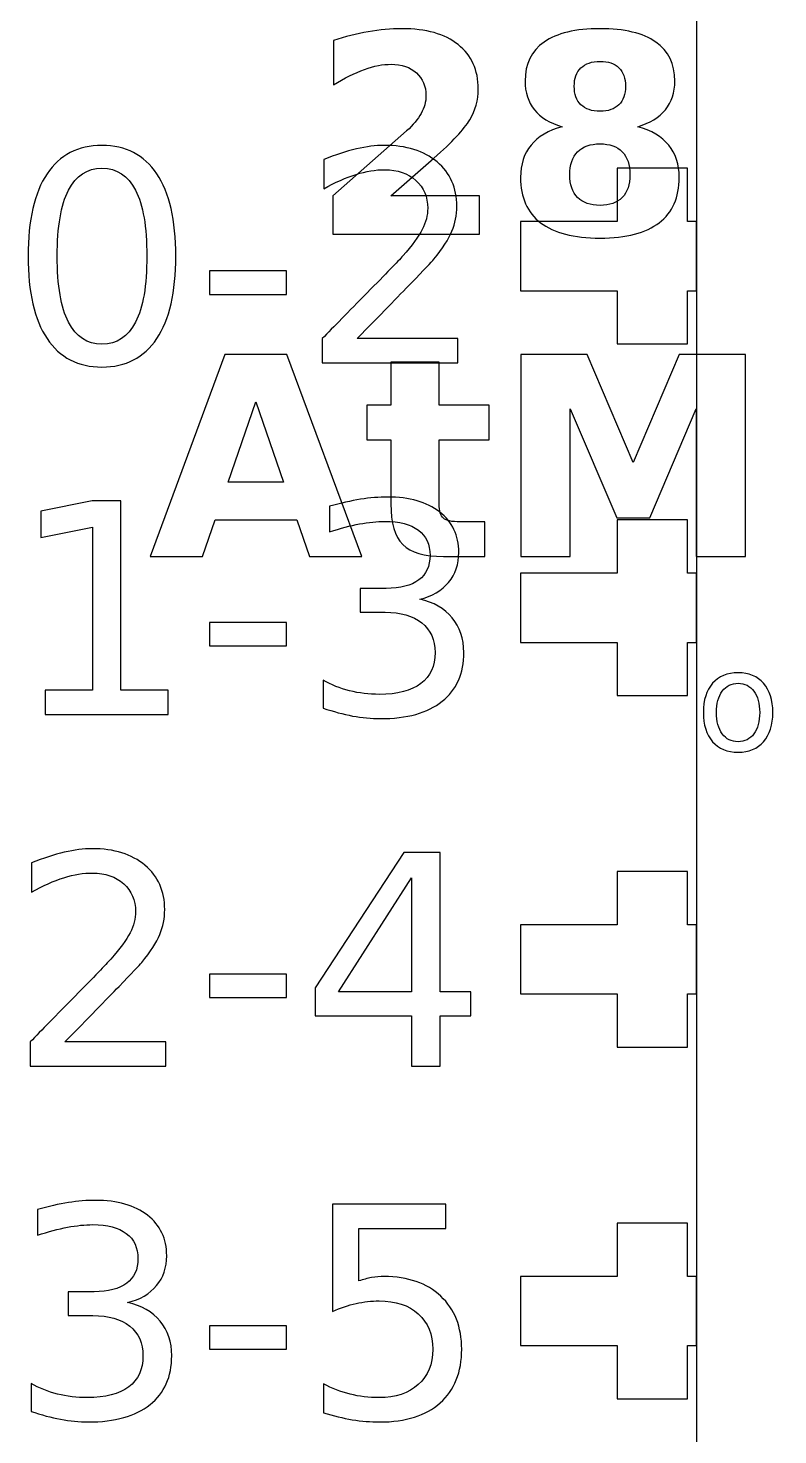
# Model space of a CAD drawing. Header units: centimetres. Extents: x -12.19 to -8.67, y -14.91 to -7.59.
# Drawn here: x -11.3 to -10.759, y -9.304 to -8.288 of the extents above; entities that cross this region are included whole.
import ezdxf

# ---------------------------------------------------------------- set-up
doc = ezdxf.new("R2010")
doc.units = ezdxf.units.CM
doc.header["$MEASUREMENT"] = 0
doc.layers.add('Layer 1', color=7, linetype='Continuous')

msp = doc.modelspace()

# ---------------------------------------------------------------- linework, layer by layer
at = {"layer": 'Layer 1', "color": 250, "lineweight": 25}
for points, knots in [([(-10.8175, -8.13542), (-10.8175, -8.13542), (-10.18251, -8.13542), (-10.18251, -8.13542), (-10.18251, -8.13542), (-10.18251, -8.13542), (-10.18251, -11.5644), (-10.18251, -11.5644), (-10.18251, -11.5644), (-10.18251, -11.5644), (-10.8175, -11.5644), (-10.8175, -11.5644), (-10.8175, -11.5644), (-10.8175, -11.5644), (-10.8175, -8.13542), (-10.8175, -8.13542)], [0, 0, 0, 0, 0.25, 0.25, 0.25, 0.25, 0.5, 0.5, 0.5, 0.5, 0.75, 0.75, 0.75, 0.75, 1, 1, 1, 1]), ([(-10.82385, -8.51642), (-10.82385, -8.51642), (-10.87465, -8.51642), (-10.87465, -8.51642), (-10.87465, -8.51642), (-10.87465, -8.51642), (-10.87465, -8.47792), (-10.87465, -8.47792), (-10.87465, -8.47792), (-10.87465, -8.47792), (-10.9445, -8.47792), (-10.9445, -8.47792), (-10.9445, -8.47792), (-10.9445, -8.47792), (-10.9445, -8.42792), (-10.9445, -8.42792), (-10.9445, -8.42792), (-10.9445, -8.42792), (-10.87465, -8.42792), (-10.87465, -8.42792), (-10.87465, -8.42792), (-10.87465, -8.42792), (-10.87465, -8.38942), (-10.87465, -8.38942), (-10.87465, -8.38942), (-10.87465, -8.38942), (-10.82385, -8.38942), (-10.82385, -8.38942), (-10.82385, -8.38942), (-10.82385, -8.38942), (-10.82385, -8.42792), (-10.82385, -8.42792), (-10.82385, -8.42792), (-10.82385, -8.42792), (-10.8175, -8.42792), (-10.8175, -8.42792), (-10.8175, -8.42792), (-10.8175, -8.42792), (-10.8175, -8.47792), (-10.8175, -8.47792), (-10.8175, -8.47792), (-10.8175, -8.47792), (-10.82385, -8.47792), (-10.82385, -8.47792), (-10.82385, -8.47792), (-10.82385, -8.47792), (-10.82385, -8.51642), (-10.82385, -8.51642)], [0, 0, 0, 0, 0.0833333, 0.0833333, 0.0833333, 0.0833333, 0.1666667, 0.1666667, 0.1666667, 0.1666667, 0.25, 0.25, 0.25, 0.25, 0.3333333, 0.3333333, 0.3333333, 0.3333333, 0.4166667, 0.4166667, 0.4166667, 0.4166667, 0.5, 0.5, 0.5, 0.5, 0.5833333, 0.5833333, 0.5833333, 0.5833333, 0.6666667, 0.6666667, 0.6666667, 0.6666667, 0.75, 0.75, 0.75, 0.75, 0.8333333, 0.8333333, 0.8333333, 0.8333333, 0.9166667, 0.9166667, 0.9166667, 0.9166667, 1, 1, 1, 1]), ([(-10.82385, -8.77042), (-10.82385, -8.77042), (-10.87465, -8.77042), (-10.87465, -8.77042), (-10.87465, -8.77042), (-10.87465, -8.77042), (-10.87465, -8.73192), (-10.87465, -8.73192), (-10.87465, -8.73192), (-10.87465, -8.73192), (-10.9445, -8.73192), (-10.9445, -8.73192), (-10.9445, -8.73192), (-10.9445, -8.73192), (-10.9445, -8.68192), (-10.9445, -8.68192), (-10.9445, -8.68192), (-10.9445, -8.68192), (-10.87465, -8.68192), (-10.87465, -8.68192), (-10.87465, -8.68192), (-10.87465, -8.68192), (-10.87465, -8.64342), (-10.87465, -8.64342), (-10.87465, -8.64342), (-10.87465, -8.64342), (-10.82385, -8.64342), (-10.82385, -8.64342), (-10.82385, -8.64342), (-10.82385, -8.64342), (-10.82385, -8.68192), (-10.82385, -8.68192), (-10.82385, -8.68192), (-10.82385, -8.68192), (-10.8175, -8.68192), (-10.8175, -8.68192), (-10.8175, -8.68192), (-10.8175, -8.68192), (-10.8175, -8.73192), (-10.8175, -8.73192), (-10.8175, -8.73192), (-10.8175, -8.73192), (-10.82385, -8.73192), (-10.82385, -8.73192), (-10.82385, -8.73192), (-10.82385, -8.73192), (-10.82385, -8.77042), (-10.82385, -8.77042)], [0, 0, 0, 0, 0.0833333, 0.0833333, 0.0833333, 0.0833333, 0.1666667, 0.1666667, 0.1666667, 0.1666667, 0.25, 0.25, 0.25, 0.25, 0.3333333, 0.3333333, 0.3333333, 0.3333333, 0.4166667, 0.4166667, 0.4166667, 0.4166667, 0.5, 0.5, 0.5, 0.5, 0.5833333, 0.5833333, 0.5833333, 0.5833333, 0.6666667, 0.6666667, 0.6666667, 0.6666667, 0.75, 0.75, 0.75, 0.75, 0.8333333, 0.8333333, 0.8333333, 0.8333333, 0.9166667, 0.9166667, 0.9166667, 0.9166667, 1, 1, 1, 1]), ([(-10.82385, -9.02442), (-10.82385, -9.02442), (-10.87465, -9.02442), (-10.87465, -9.02442), (-10.87465, -9.02442), (-10.87465, -9.02442), (-10.87465, -8.98592), (-10.87465, -8.98592), (-10.87465, -8.98592), (-10.87465, -8.98592), (-10.9445, -8.98592), (-10.9445, -8.98592), (-10.9445, -8.98592), (-10.9445, -8.98592), (-10.9445, -8.93592), (-10.9445, -8.93592), (-10.9445, -8.93592), (-10.9445, -8.93592), (-10.87465, -8.93592), (-10.87465, -8.93592), (-10.87465, -8.93592), (-10.87465, -8.93592), (-10.87465, -8.89742), (-10.87465, -8.89742), (-10.87465, -8.89742), (-10.87465, -8.89742), (-10.82385, -8.89742), (-10.82385, -8.89742), (-10.82385, -8.89742), (-10.82385, -8.89742), (-10.82385, -8.93592), (-10.82385, -8.93592), (-10.82385, -8.93592), (-10.82385, -8.93592), (-10.8175, -8.93592), (-10.8175, -8.93592), (-10.8175, -8.93592), (-10.8175, -8.93592), (-10.8175, -8.98592), (-10.8175, -8.98592), (-10.8175, -8.98592), (-10.8175, -8.98592), (-10.82385, -8.98592), (-10.82385, -8.98592), (-10.82385, -8.98592), (-10.82385, -8.98592), (-10.82385, -9.02442), (-10.82385, -9.02442)], [0, 0, 0, 0, 0.0833333, 0.0833333, 0.0833333, 0.0833333, 0.1666667, 0.1666667, 0.1666667, 0.1666667, 0.25, 0.25, 0.25, 0.25, 0.3333333, 0.3333333, 0.3333333, 0.3333333, 0.4166667, 0.4166667, 0.4166667, 0.4166667, 0.5, 0.5, 0.5, 0.5, 0.5833333, 0.5833333, 0.5833333, 0.5833333, 0.6666667, 0.6666667, 0.6666667, 0.6666667, 0.75, 0.75, 0.75, 0.75, 0.8333333, 0.8333333, 0.8333333, 0.8333333, 0.9166667, 0.9166667, 0.9166667, 0.9166667, 1, 1, 1, 1]), ([(-10.82385, -9.27842), (-10.82385, -9.27842), (-10.87465, -9.27842), (-10.87465, -9.27842), (-10.87465, -9.27842), (-10.87465, -9.27842), (-10.87465, -9.23992), (-10.87465, -9.23992), (-10.87465, -9.23992), (-10.87465, -9.23992), (-10.9445, -9.23992), (-10.9445, -9.23992), (-10.9445, -9.23992), (-10.9445, -9.23992), (-10.9445, -9.18992), (-10.9445, -9.18992), (-10.9445, -9.18992), (-10.9445, -9.18992), (-10.87465, -9.18992), (-10.87465, -9.18992), (-10.87465, -9.18992), (-10.87465, -9.18992), (-10.87465, -9.15142), (-10.87465, -9.15142), (-10.87465, -9.15142), (-10.87465, -9.15142), (-10.82385, -9.15142), (-10.82385, -9.15142), (-10.82385, -9.15142), (-10.82385, -9.15142), (-10.82385, -9.18992), (-10.82385, -9.18992), (-10.82385, -9.18992), (-10.82385, -9.18992), (-10.8175, -9.18992), (-10.8175, -9.18992), (-10.8175, -9.18992), (-10.8175, -9.18992), (-10.8175, -9.23992), (-10.8175, -9.23992), (-10.8175, -9.23992), (-10.8175, -9.23992), (-10.82385, -9.23992), (-10.82385, -9.23992), (-10.82385, -9.23992), (-10.82385, -9.23992), (-10.82385, -9.27842), (-10.82385, -9.27842)], [0, 0, 0, 0, 0.0833333, 0.0833333, 0.0833333, 0.0833333, 0.1666667, 0.1666667, 0.1666667, 0.1666667, 0.25, 0.25, 0.25, 0.25, 0.3333333, 0.3333333, 0.3333333, 0.3333333, 0.4166667, 0.4166667, 0.4166667, 0.4166667, 0.5, 0.5, 0.5, 0.5, 0.5833333, 0.5833333, 0.5833333, 0.5833333, 0.6666667, 0.6666667, 0.6666667, 0.6666667, 0.75, 0.75, 0.75, 0.75, 0.8333333, 0.8333333, 0.8333333, 0.8333333, 0.9166667, 0.9166667, 0.9166667, 0.9166667, 1, 1, 1, 1])]:
    msp.add_open_spline(points, degree=3, knots=knots, dxfattribs=at)
at = {"layer": 'Layer 1', "color": 7, "lineweight": 25}
for points, knots in [([(-11.03828, -8.40948), (-11.03828, -8.40948), (-10.97411, -8.40948), (-10.97411, -8.40948), (-10.97411, -8.40948), (-10.97411, -8.40948), (-10.97411, -8.43711), (-10.97411, -8.43711), (-10.97411, -8.43711), (-10.97411, -8.43711), (-11.08008, -8.43711), (-11.08008, -8.43711), (-11.08008, -8.43711), (-11.08008, -8.43711), (-11.08008, -8.40948), (-11.08008, -8.40948), (-11.08008, -8.40948), (-11.08008, -8.40948), (-11.02684, -8.36251), (-11.02684, -8.36251), (-11.02684, -8.36251), (-11.02208, -8.35821), (-11.01858, -8.35401), (-11.01631, -8.34991), (-11.01631, -8.34991), (-11.01401, -8.34581), (-11.01288, -8.34154), (-11.01288, -8.33711), (-11.01288, -8.33711), (-11.01288, -8.33028), (-11.01518, -8.32478), (-11.01978, -8.32061), (-11.01978, -8.32061), (-11.02434, -8.31644), (-11.03044, -8.31438), (-11.03808, -8.31438), (-11.03808, -8.31438), (-11.04394, -8.31438), (-11.05034, -8.31564), (-11.05731, -8.31814), (-11.05731, -8.31814), (-11.06428, -8.32064), (-11.07174, -8.32438), (-11.07968, -8.32931), (-11.07968, -8.32931), (-11.07968, -8.32931), (-11.07968, -8.29728), (-11.07968, -8.29728), (-11.07968, -8.29728), (-11.07121, -8.29448), (-11.06284, -8.29234), (-11.05458, -8.29088), (-11.05458, -8.29088), (-11.04631, -8.28941), (-11.03821, -8.28868), (-11.03024, -8.28868), (-11.03024, -8.28868), (-11.01281, -8.28868), (-10.99924, -8.29251), (-10.98958, -8.30021), (-10.98958, -8.30021), (-10.97991, -8.30788), (-10.97508, -8.31858), (-10.97508, -8.33234), (-10.97508, -8.33234), (-10.97508, -8.34028), (-10.97714, -8.34768), (-10.98124, -8.35454), (-10.98124, -8.35454), (-10.98534, -8.36141), (-10.99398, -8.37061), (-11.00711, -8.38214), (-11.00711, -8.38214), (-11.00711, -8.38214), (-11.03828, -8.40948), (-11.03828, -8.40948)], [0, 0, 0, 0, 0.0526316, 0.0526316, 0.0526316, 0.0526316, 0.1052632, 0.1052632, 0.1052632, 0.1052632, 0.1578947, 0.1578947, 0.1578947, 0.1578947, 0.2105263, 0.2105263, 0.2105263, 0.2105263, 0.2631579, 0.2631579, 0.2631579, 0.2631579, 0.3157895, 0.3157895, 0.3157895, 0.3157895, 0.3684211, 0.3684211, 0.3684211, 0.3684211, 0.4210526, 0.4210526, 0.4210526, 0.4210526, 0.4736842, 0.4736842, 0.4736842, 0.4736842, 0.5263158, 0.5263158, 0.5263158, 0.5263158, 0.5789474, 0.5789474, 0.5789474, 0.5789474, 0.6315789, 0.6315789, 0.6315789, 0.6315789, 0.6842105, 0.6842105, 0.6842105, 0.6842105, 0.7368421, 0.7368421, 0.7368421, 0.7368421, 0.7894737, 0.7894737, 0.7894737, 0.7894737, 0.8421053, 0.8421053, 0.8421053, 0.8421053, 0.8947368, 0.8947368, 0.8947368, 0.8947368, 0.9473684, 0.9473684, 0.9473684, 0.9473684, 1, 1, 1, 1]), ([(-10.91457, -8.35948), (-10.92341, -8.35681), (-10.93007, -8.35271), (-10.93457, -8.34718), (-10.93457, -8.34718), (-10.93907, -8.34164), (-10.94131, -8.33474), (-10.94131, -8.32648), (-10.94131, -8.32648), (-10.94131, -8.31418), (-10.93671, -8.30478), (-10.92754, -8.29834), (-10.92754, -8.29834), (-10.91837, -8.29191), (-10.90487, -8.28868), (-10.88711, -8.28868), (-10.88711, -8.28868), (-10.86947, -8.28868), (-10.85604, -8.29188), (-10.84687, -8.29831), (-10.84687, -8.29831), (-10.83771, -8.30471), (-10.83311, -8.31411), (-10.83311, -8.32648), (-10.83311, -8.32648), (-10.83311, -8.33474), (-10.83537, -8.34164), (-10.83987, -8.34718), (-10.83987, -8.34718), (-10.84441, -8.35271), (-10.85111, -8.35681), (-10.85994, -8.35948), (-10.85994, -8.35948), (-10.85004, -8.36221), (-10.84257, -8.36664), (-10.83754, -8.37281), (-10.83754, -8.37281), (-10.83251, -8.37894), (-10.82997, -8.38671), (-10.82997, -8.39611), (-10.82997, -8.39611), (-10.82997, -8.41054), (-10.83477, -8.42148), (-10.84437, -8.42884), (-10.84437, -8.42884), (-10.85397, -8.43624), (-10.86824, -8.43994), (-10.88711, -8.43994), (-10.88711, -8.43994), (-10.90607, -8.43994), (-10.92037, -8.43624), (-10.93004, -8.42884), (-10.93004, -8.42884), (-10.93971, -8.42148), (-10.94454, -8.41054), (-10.94454, -8.39611), (-10.94454, -8.39611), (-10.94454, -8.38671), (-10.94201, -8.37894), (-10.93697, -8.37281), (-10.93697, -8.37281), (-10.93194, -8.36664), (-10.92447, -8.36221), (-10.91457, -8.35948)], [0, 0, 0, 0, 0.0625, 0.0625, 0.0625, 0.0625, 0.125, 0.125, 0.125, 0.125, 0.1875, 0.1875, 0.1875, 0.1875, 0.25, 0.25, 0.25, 0.25, 0.3125, 0.3125, 0.3125, 0.3125, 0.375, 0.375, 0.375, 0.375, 0.4375, 0.4375, 0.4375, 0.4375, 0.5, 0.5, 0.5, 0.5, 0.5625, 0.5625, 0.5625, 0.5625, 0.625, 0.625, 0.625, 0.625, 0.6875, 0.6875, 0.6875, 0.6875, 0.75, 0.75, 0.75, 0.75, 0.8125, 0.8125, 0.8125, 0.8125, 0.875, 0.875, 0.875, 0.875, 0.9375, 0.9375, 0.9375, 0.9375, 1, 1, 1, 1]), ([(-10.90577, -8.33028), (-10.90577, -8.33608), (-10.90417, -8.34054), (-10.90094, -8.34364), (-10.90094, -8.34364), (-10.89771, -8.34678), (-10.89311, -8.34834), (-10.88711, -8.34834), (-10.88711, -8.34834), (-10.88124, -8.34834), (-10.87671, -8.34678), (-10.87354, -8.34364), (-10.87354, -8.34364), (-10.87034, -8.34054), (-10.86874, -8.33608), (-10.86874, -8.33028), (-10.86874, -8.33028), (-10.86874, -8.32448), (-10.87034, -8.32004), (-10.87354, -8.31694), (-10.87354, -8.31694), (-10.87671, -8.31384), (-10.88124, -8.31231), (-10.88711, -8.31231), (-10.88711, -8.31231), (-10.89311, -8.31231), (-10.89771, -8.31388), (-10.90094, -8.31701), (-10.90094, -8.31701), (-10.90417, -8.32011), (-10.90577, -8.32454), (-10.90577, -8.33028)], [0, 0, 0, 0, 0.125, 0.125, 0.125, 0.125, 0.25, 0.25, 0.25, 0.25, 0.375, 0.375, 0.375, 0.375, 0.5, 0.5, 0.5, 0.5, 0.625, 0.625, 0.625, 0.625, 0.75, 0.75, 0.75, 0.75, 0.875, 0.875, 0.875, 0.875, 1, 1, 1, 1]), ([(-10.88711, -8.37188), (-10.89414, -8.37188), (-10.89957, -8.37381), (-10.90334, -8.37764), (-10.90334, -8.37764), (-10.90711, -8.38148), (-10.90901, -8.38698), (-10.90901, -8.39414), (-10.90901, -8.39414), (-10.90901, -8.40131), (-10.90711, -8.40678), (-10.90334, -8.41061), (-10.90334, -8.41061), (-10.89957, -8.41441), (-10.89414, -8.41631), (-10.88711, -8.41631), (-10.88711, -8.41631), (-10.88014, -8.41631), (-10.87481, -8.41441), (-10.87107, -8.41061), (-10.87107, -8.41061), (-10.86737, -8.40678), (-10.86551, -8.40131), (-10.86551, -8.39414), (-10.86551, -8.39414), (-10.86551, -8.38691), (-10.86737, -8.38141), (-10.87107, -8.37758), (-10.87107, -8.37758), (-10.87481, -8.37378), (-10.88014, -8.37188), (-10.88711, -8.37188)], [0, 0, 0, 0, 0.125, 0.125, 0.125, 0.125, 0.25, 0.25, 0.25, 0.25, 0.375, 0.375, 0.375, 0.375, 0.5, 0.5, 0.5, 0.5, 0.625, 0.625, 0.625, 0.625, 0.75, 0.75, 0.75, 0.75, 0.875, 0.875, 0.875, 0.875, 1, 1, 1, 1]), ([(-11.10626, -8.64338), (-11.10626, -8.64338), (-11.16506, -8.64338), (-11.16506, -8.64338), (-11.16506, -8.64338), (-11.16506, -8.64338), (-11.17432, -8.66991), (-11.17432, -8.66991), (-11.17432, -8.66991), (-11.17432, -8.66991), (-11.21212, -8.66991), (-11.21212, -8.66991), (-11.21212, -8.66991), (-11.21212, -8.66991), (-11.15812, -8.52411), (-11.15812, -8.52411), (-11.15812, -8.52411), (-11.15812, -8.52411), (-11.11329, -8.52411), (-11.11329, -8.52411), (-11.11329, -8.52411), (-11.11329, -8.52411), (-11.05929, -8.66991), (-11.05929, -8.66991), (-11.05929, -8.66991), (-11.05929, -8.66991), (-11.09709, -8.66991), (-11.09709, -8.66991), (-11.09709, -8.66991), (-11.09709, -8.66991), (-11.10626, -8.64338), (-11.10626, -8.64338)], [0, 0, 0, 0, 0.125, 0.125, 0.125, 0.125, 0.25, 0.25, 0.25, 0.25, 0.375, 0.375, 0.375, 0.375, 0.5, 0.5, 0.5, 0.5, 0.625, 0.625, 0.625, 0.625, 0.75, 0.75, 0.75, 0.75, 0.875, 0.875, 0.875, 0.875, 1, 1, 1, 1]), ([(-10.94432, -8.52411), (-10.94432, -8.52411), (-10.89649, -8.52411), (-10.89649, -8.52411), (-10.89649, -8.52411), (-10.89649, -8.52411), (-10.86326, -8.60214), (-10.86326, -8.60214), (-10.86326, -8.60214), (-10.86326, -8.60214), (-10.82986, -8.52411), (-10.82986, -8.52411), (-10.82986, -8.52411), (-10.82986, -8.52411), (-10.78212, -8.52411), (-10.78212, -8.52411), (-10.78212, -8.52411), (-10.78212, -8.52411), (-10.78212, -8.66991), (-10.78212, -8.66991), (-10.78212, -8.66991), (-10.78212, -8.66991), (-10.81766, -8.66991), (-10.81766, -8.66991), (-10.81766, -8.66991), (-10.81766, -8.66991), (-10.81766, -8.56328), (-10.81766, -8.56328), (-10.81766, -8.56328), (-10.81766, -8.56328), (-10.85126, -8.64188), (-10.85126, -8.64188), (-10.85126, -8.64188), (-10.85126, -8.64188), (-10.87509, -8.64188), (-10.87509, -8.64188), (-10.87509, -8.64188), (-10.87509, -8.64188), (-10.90869, -8.56328), (-10.90869, -8.56328), (-10.90869, -8.56328), (-10.90869, -8.56328), (-10.90869, -8.66991), (-10.90869, -8.66991), (-10.90869, -8.66991), (-10.90869, -8.66991), (-10.94432, -8.66991), (-10.94432, -8.66991), (-10.94432, -8.66991), (-10.94432, -8.66991), (-10.94432, -8.52411), (-10.94432, -8.52411)], [0, 0, 0, 0, 0.0769231, 0.0769231, 0.0769231, 0.0769231, 0.1538462, 0.1538462, 0.1538462, 0.1538462, 0.2307692, 0.2307692, 0.2307692, 0.2307692, 0.3076923, 0.3076923, 0.3076923, 0.3076923, 0.3846154, 0.3846154, 0.3846154, 0.3846154, 0.4615385, 0.4615385, 0.4615385, 0.4615385, 0.5384615, 0.5384615, 0.5384615, 0.5384615, 0.6153846, 0.6153846, 0.6153846, 0.6153846, 0.6923077, 0.6923077, 0.6923077, 0.6923077, 0.7692308, 0.7692308, 0.7692308, 0.7692308, 0.8461538, 0.8461538, 0.8461538, 0.8461538, 0.9230769, 0.9230769, 0.9230769, 0.9230769, 1, 1, 1, 1]), ([(-11.00329, -8.52948), (-11.00329, -8.52948), (-11.00329, -8.56054), (-11.00329, -8.56054), (-11.00329, -8.56054), (-11.00329, -8.56054), (-10.96726, -8.56054), (-10.96726, -8.56054), (-10.96726, -8.56054), (-10.96726, -8.56054), (-10.96726, -8.58554), (-10.96726, -8.58554), (-10.96726, -8.58554), (-10.96726, -8.58554), (-11.00329, -8.58554), (-11.00329, -8.58554), (-11.00329, -8.58554), (-11.00329, -8.58554), (-11.00329, -8.63191), (-11.00329, -8.63191), (-11.00329, -8.63191), (-11.00329, -8.63701), (-11.00229, -8.64044), (-11.00026, -8.64221), (-11.00026, -8.64221), (-10.99826, -8.64401), (-10.99426, -8.64491), (-10.98826, -8.64491), (-10.98826, -8.64491), (-10.98826, -8.64491), (-10.97029, -8.64491), (-10.97029, -8.64491), (-10.97029, -8.64491), (-10.97029, -8.64491), (-10.97029, -8.66991), (-10.97029, -8.66991), (-10.97029, -8.66991), (-10.97029, -8.66991), (-11.00026, -8.66991), (-11.00026, -8.66991), (-11.00026, -8.66991), (-11.01406, -8.66991), (-11.02386, -8.66704), (-11.02962, -8.66128), (-11.02962, -8.66128), (-11.03539, -8.65551), (-11.03826, -8.64571), (-11.03826, -8.63191), (-11.03826, -8.63191), (-11.03826, -8.63191), (-11.03826, -8.58554), (-11.03826, -8.58554), (-11.03826, -8.58554), (-11.03826, -8.58554), (-11.05562, -8.58554), (-11.05562, -8.58554), (-11.05562, -8.58554), (-11.05562, -8.58554), (-11.05562, -8.56054), (-11.05562, -8.56054), (-11.05562, -8.56054), (-11.05562, -8.56054), (-11.03826, -8.56054), (-11.03826, -8.56054), (-11.03826, -8.56054), (-11.03826, -8.56054), (-11.03826, -8.52948), (-11.03826, -8.52948), (-11.03826, -8.52948), (-11.03826, -8.52948), (-11.00329, -8.52948), (-11.00329, -8.52948)], [0, 0, 0, 0, 0.0555556, 0.0555556, 0.0555556, 0.0555556, 0.1111111, 0.1111111, 0.1111111, 0.1111111, 0.1666667, 0.1666667, 0.1666667, 0.1666667, 0.2222222, 0.2222222, 0.2222222, 0.2222222, 0.2777778, 0.2777778, 0.2777778, 0.2777778, 0.3333333, 0.3333333, 0.3333333, 0.3333333, 0.3888889, 0.3888889, 0.3888889, 0.3888889, 0.4444444, 0.4444444, 0.4444444, 0.4444444, 0.5, 0.5, 0.5, 0.5, 0.5555556, 0.5555556, 0.5555556, 0.5555556, 0.6111111, 0.6111111, 0.6111111, 0.6111111, 0.6666667, 0.6666667, 0.6666667, 0.6666667, 0.7222222, 0.7222222, 0.7222222, 0.7222222, 0.7777778, 0.7777778, 0.7777778, 0.7777778, 0.8333333, 0.8333333, 0.8333333, 0.8333333, 0.8888889, 0.8888889, 0.8888889, 0.8888889, 0.9444444, 0.9444444, 0.9444444, 0.9444444, 1, 1, 1, 1]), ([(-11.15569, -8.61631), (-11.15569, -8.61631), (-11.11572, -8.61631), (-11.11572, -8.61631), (-11.11572, -8.61631), (-11.11572, -8.61631), (-11.13566, -8.55831), (-11.13566, -8.55831), (-11.13566, -8.55831), (-11.13566, -8.55831), (-11.15569, -8.61631), (-11.15569, -8.61631)], [0, 0, 0, 0, 0.3333333, 0.3333333, 0.3333333, 0.3333333, 0.6666667, 0.6666667, 0.6666667, 0.6666667, 1, 1, 1, 1]), ([(-10.78739, -8.7539), (-10.77958, -8.7539), (-10.77344, -8.75643), (-10.76898, -8.76152), (-10.76898, -8.76152), (-10.76453, -8.7666), (-10.76229, -8.77362), (-10.76229, -8.7826), (-10.76229, -8.7826), (-10.76229, -8.79157), (-10.76453, -8.79858), (-10.76898, -8.80368), (-10.76898, -8.80368), (-10.77344, -8.80877), (-10.77958, -8.81132), (-10.78739, -8.81132), (-10.78739, -8.81132), (-10.79524, -8.81132), (-10.80138, -8.80877), (-10.80583, -8.80368), (-10.80583, -8.80368), (-10.81028, -8.79858), (-10.81249, -8.79157), (-10.81249, -8.7826), (-10.81249, -8.7826), (-10.81249, -8.77362), (-10.81028, -8.7666), (-10.80583, -8.76152), (-10.80583, -8.76152), (-10.80138, -8.75643), (-10.79524, -8.7539), (-10.78739, -8.7539)], [0, 0, 0, 0, 0.125, 0.125, 0.125, 0.125, 0.25, 0.25, 0.25, 0.25, 0.375, 0.375, 0.375, 0.375, 0.5, 0.5, 0.5, 0.5, 0.625, 0.625, 0.625, 0.625, 0.75, 0.75, 0.75, 0.75, 0.875, 0.875, 0.875, 0.875, 1, 1, 1, 1]), ([(-10.78739, -8.76152), (-10.79221, -8.76152), (-10.79603, -8.7634), (-10.79883, -8.76715), (-10.79883, -8.76715), (-10.80163, -8.77092), (-10.80303, -8.77607), (-10.80303, -8.7826), (-10.80303, -8.7826), (-10.80303, -8.78915), (-10.80163, -8.7943), (-10.79884, -8.79807), (-10.79884, -8.79807), (-10.79606, -8.80182), (-10.79224, -8.8037), (-10.78739, -8.8037), (-10.78739, -8.8037), (-10.78261, -8.8037), (-10.77881, -8.80182), (-10.77601, -8.79803), (-10.77601, -8.79803), (-10.77321, -8.79427), (-10.77181, -8.78912), (-10.77181, -8.7826), (-10.77181, -8.7826), (-10.77181, -8.77613), (-10.77321, -8.771), (-10.77601, -8.7672), (-10.77601, -8.7672), (-10.77881, -8.76342), (-10.78261, -8.76152), (-10.78739, -8.76152)], [0, 0, 0, 0, 0.125, 0.125, 0.125, 0.125, 0.25, 0.25, 0.25, 0.25, 0.375, 0.375, 0.375, 0.375, 0.5, 0.5, 0.5, 0.5, 0.625, 0.625, 0.625, 0.625, 0.75, 0.75, 0.75, 0.75, 0.875, 0.875, 0.875, 0.875, 1, 1, 1, 1])]:
    msp.add_open_spline(points, degree=3, knots=knots, dxfattribs=at)
at = {"layer": 'Layer 1', "color": 250}
for points, knots in [([(-11.24693, -8.37296), (-11.22965, -8.37296), (-11.21645, -8.37981), (-11.20732, -8.39349), (-11.20732, -8.39349), (-11.19818, -8.40715), (-11.19363, -8.42701), (-11.19363, -8.45304), (-11.19363, -8.45304), (-11.19363, -8.47904), (-11.19818, -8.49887), (-11.20732, -8.51252), (-11.20732, -8.51252), (-11.21645, -8.5262), (-11.22965, -8.53305), (-11.24693, -8.53305), (-11.24693, -8.53305), (-11.26425, -8.53305), (-11.27744, -8.5262), (-11.28657, -8.51252), (-11.28657, -8.51252), (-11.29571, -8.49887), (-11.30026, -8.47904), (-11.30026, -8.45304), (-11.30026, -8.45304), (-11.30026, -8.42701), (-11.29571, -8.40715), (-11.28657, -8.39349), (-11.28657, -8.39349), (-11.27744, -8.37981), (-11.26425, -8.37296), (-11.24693, -8.37296)], [0, 0, 0, 0, 0.125, 0.125, 0.125, 0.125, 0.25, 0.25, 0.25, 0.25, 0.375, 0.375, 0.375, 0.375, 0.5, 0.5, 0.5, 0.5, 0.625, 0.625, 0.625, 0.625, 0.75, 0.75, 0.75, 0.75, 0.875, 0.875, 0.875, 0.875, 1, 1, 1, 1]), ([(-11.06264, -8.51248), (-11.06264, -8.51248), (-10.9898, -8.51248), (-10.9898, -8.51248), (-10.9898, -8.51248), (-10.9898, -8.51248), (-10.9898, -8.53005), (-10.9898, -8.53005), (-10.9898, -8.53005), (-10.9898, -8.53005), (-11.08775, -8.53005), (-11.08775, -8.53005), (-11.08775, -8.53005), (-11.08775, -8.53005), (-11.08775, -8.51248), (-11.08775, -8.51248), (-11.08775, -8.51248), (-11.07982, -8.5043), (-11.06902, -8.49329), (-11.05538, -8.47946), (-11.05538, -8.47946), (-11.04169, -8.46563), (-11.03308, -8.45675), (-11.02959, -8.45276), (-11.02959, -8.45276), (-11.02289, -8.44524), (-11.01823, -8.4389), (-11.01559, -8.43367), (-11.01559, -8.43367), (-11.01294, -8.42849), (-11.0116, -8.42337), (-11.0116, -8.41833), (-11.0116, -8.41833), (-11.0116, -8.41014), (-11.01449, -8.40344), (-11.02024, -8.39829), (-11.02024, -8.39829), (-11.02599, -8.39311), (-11.03347, -8.39053), (-11.04272, -8.39053), (-11.04272, -8.39053), (-11.04924, -8.39053), (-11.05616, -8.39166), (-11.06341, -8.39395), (-11.06341, -8.39395), (-11.07068, -8.39621), (-11.07848, -8.39967), (-11.08673, -8.40429), (-11.08673, -8.40429), (-11.08673, -8.40429), (-11.08673, -8.38319), (-11.08673, -8.38319), (-11.08673, -8.38319), (-11.07833, -8.37981), (-11.07047, -8.37727), (-11.06317, -8.37554), (-11.06317, -8.37554), (-11.05587, -8.37381), (-11.04917, -8.37296), (-11.0431, -8.37296), (-11.0431, -8.37296), (-11.02712, -8.37296), (-11.01439, -8.37695), (-11.00486, -8.38496), (-11.00486, -8.38496), (-10.99537, -8.39293), (-10.99061, -8.40362), (-10.99061, -8.41699), (-10.99061, -8.41699), (-10.99061, -8.42334), (-10.99181, -8.42934), (-10.99417, -8.43501), (-10.99417, -8.43501), (-10.99654, -8.44069), (-11.00088, -8.4474), (-11.00716, -8.45512), (-11.00716, -8.45512), (-11.00888, -8.45713), (-11.01435, -8.46288), (-11.0236, -8.47244), (-11.0236, -8.47244), (-11.0328, -8.48197), (-11.04585, -8.49534), (-11.06264, -8.51248)], [0, 0, 0, 0, 0.047619, 0.047619, 0.047619, 0.047619, 0.0952381, 0.0952381, 0.0952381, 0.0952381, 0.1428571, 0.1428571, 0.1428571, 0.1428571, 0.1904762, 0.1904762, 0.1904762, 0.1904762, 0.2380952, 0.2380952, 0.2380952, 0.2380952, 0.2857143, 0.2857143, 0.2857143, 0.2857143, 0.3333333, 0.3333333, 0.3333333, 0.3333333, 0.3809524, 0.3809524, 0.3809524, 0.3809524, 0.4285714, 0.4285714, 0.4285714, 0.4285714, 0.4761905, 0.4761905, 0.4761905, 0.4761905, 0.5238095, 0.5238095, 0.5238095, 0.5238095, 0.5714286, 0.5714286, 0.5714286, 0.5714286, 0.6190476, 0.6190476, 0.6190476, 0.6190476, 0.6666667, 0.6666667, 0.6666667, 0.6666667, 0.7142857, 0.7142857, 0.7142857, 0.7142857, 0.7619048, 0.7619048, 0.7619048, 0.7619048, 0.8095238, 0.8095238, 0.8095238, 0.8095238, 0.8571429, 0.8571429, 0.8571429, 0.8571429, 0.9047619, 0.9047619, 0.9047619, 0.9047619, 0.952381, 0.952381, 0.952381, 0.952381, 1, 1, 1, 1]), ([(-11.24693, -8.38951), (-11.25769, -8.38951), (-11.26577, -8.3948), (-11.27116, -8.40538), (-11.27116, -8.40538), (-11.27655, -8.41593), (-11.27927, -8.43184), (-11.27927, -8.45304), (-11.27927, -8.45304), (-11.27927, -8.47421), (-11.27655, -8.49008), (-11.27116, -8.50063), (-11.27116, -8.50063), (-11.26577, -8.51121), (-11.25769, -8.5165), (-11.24693, -8.5165), (-11.24693, -8.5165), (-11.23614, -8.5165), (-11.22802, -8.51121), (-11.22263, -8.50063), (-11.22263, -8.50063), (-11.21723, -8.49008), (-11.21451, -8.47421), (-11.21451, -8.45304), (-11.21451, -8.45304), (-11.21451, -8.43184), (-11.21723, -8.41593), (-11.22263, -8.40538), (-11.22263, -8.40538), (-11.22802, -8.3948), (-11.23614, -8.38951), (-11.24693, -8.38951)], [0, 0, 0, 0, 0.125, 0.125, 0.125, 0.125, 0.25, 0.25, 0.25, 0.25, 0.375, 0.375, 0.375, 0.375, 0.5, 0.5, 0.5, 0.5, 0.625, 0.625, 0.625, 0.625, 0.75, 0.75, 0.75, 0.75, 0.875, 0.875, 0.875, 0.875, 1, 1, 1, 1]), ([(-11.16926, -8.46362), (-11.16926, -8.46362), (-11.11357, -8.46362), (-11.11357, -8.46362), (-11.11357, -8.46362), (-11.11357, -8.46362), (-11.11357, -8.48056), (-11.11357, -8.48056), (-11.11357, -8.48056), (-11.11357, -8.48056), (-11.16926, -8.48056), (-11.16926, -8.48056), (-11.16926, -8.48056), (-11.16926, -8.48056), (-11.16926, -8.46362), (-11.16926, -8.46362)], [0, 0, 0, 0, 0.25, 0.25, 0.25, 0.25, 0.5, 0.5, 0.5, 0.5, 0.75, 0.75, 0.75, 0.75, 1, 1, 1, 1]), ([(-11.28798, -8.76648), (-11.28798, -8.76648), (-11.25388, -8.76648), (-11.25388, -8.76648), (-11.25388, -8.76648), (-11.25388, -8.76648), (-11.25388, -8.64876), (-11.25388, -8.64876), (-11.25388, -8.64876), (-11.25388, -8.64876), (-11.29098, -8.65621), (-11.29098, -8.65621), (-11.29098, -8.65621), (-11.29098, -8.65621), (-11.29098, -8.63719), (-11.29098, -8.63719), (-11.29098, -8.63719), (-11.29098, -8.63719), (-11.25409, -8.62975), (-11.25409, -8.62975), (-11.25409, -8.62975), (-11.25409, -8.62975), (-11.23321, -8.62975), (-11.23321, -8.62975), (-11.23321, -8.62975), (-11.23321, -8.62975), (-11.23321, -8.76648), (-11.23321, -8.76648), (-11.23321, -8.76648), (-11.23321, -8.76648), (-11.1991, -8.76648), (-11.1991, -8.76648), (-11.1991, -8.76648), (-11.1991, -8.76648), (-11.1991, -8.78405), (-11.1991, -8.78405), (-11.1991, -8.78405), (-11.1991, -8.78405), (-11.28798, -8.78405), (-11.28798, -8.78405), (-11.28798, -8.78405), (-11.28798, -8.78405), (-11.28798, -8.76648), (-11.28798, -8.76648)], [0, 0, 0, 0, 0.0909091, 0.0909091, 0.0909091, 0.0909091, 0.1818182, 0.1818182, 0.1818182, 0.1818182, 0.2727273, 0.2727273, 0.2727273, 0.2727273, 0.3636364, 0.3636364, 0.3636364, 0.3636364, 0.4545455, 0.4545455, 0.4545455, 0.4545455, 0.5454545, 0.5454545, 0.5454545, 0.5454545, 0.6363636, 0.6363636, 0.6363636, 0.6363636, 0.7272727, 0.7272727, 0.7272727, 0.7272727, 0.8181818, 0.8181818, 0.8181818, 0.8181818, 0.9090909, 0.9090909, 0.9090909, 0.9090909, 1, 1, 1, 1]), ([(-11.01739, -8.70083), (-11.00737, -8.70298), (-10.99957, -8.70743), (-10.99396, -8.71417), (-10.99396, -8.71417), (-10.98835, -8.72094), (-10.98553, -8.72927), (-10.98553, -8.73918), (-10.98553, -8.73918), (-10.98553, -8.75442), (-10.99075, -8.7662), (-11.00123, -8.77453), (-11.00123, -8.77453), (-11.01171, -8.78289), (-11.02659, -8.78705), (-11.04589, -8.78705), (-11.04589, -8.78705), (-11.05238, -8.78705), (-11.05904, -8.78641), (-11.06588, -8.78514), (-11.06588, -8.78514), (-11.07273, -8.78387), (-11.07982, -8.78193), (-11.08712, -8.77939), (-11.08712, -8.77939), (-11.08712, -8.77939), (-11.08712, -8.75925), (-11.08712, -8.75925), (-11.08712, -8.75925), (-11.08133, -8.76264), (-11.07498, -8.76518), (-11.0681, -8.76691), (-11.0681, -8.76691), (-11.06123, -8.76863), (-11.05404, -8.76948), (-11.04653, -8.76948), (-11.04653, -8.76948), (-11.03344, -8.76948), (-11.02345, -8.76691), (-11.01658, -8.76172), (-11.01658, -8.76172), (-11.00973, -8.75657), (-11.00631, -8.74906), (-11.00631, -8.73918), (-11.00631, -8.73918), (-11.00631, -8.73011), (-11.00948, -8.72299), (-11.01587, -8.71784), (-11.01587, -8.71784), (-11.02225, -8.71272), (-11.03111, -8.71015), (-11.04247, -8.71015), (-11.04247, -8.71015), (-11.04247, -8.71015), (-11.06045, -8.71015), (-11.06045, -8.71015), (-11.06045, -8.71015), (-11.06045, -8.71015), (-11.06045, -8.693), (-11.06045, -8.693), (-11.06045, -8.693), (-11.06045, -8.693), (-11.04166, -8.693), (-11.04166, -8.693), (-11.04166, -8.693), (-11.03139, -8.693), (-11.02356, -8.69095), (-11.01809, -8.68686), (-11.01809, -8.68686), (-11.01266, -8.68274), (-11.00994, -8.67684), (-11.00994, -8.66912), (-11.00994, -8.66912), (-11.00994, -8.66122), (-11.01277, -8.65511), (-11.01837, -8.65088), (-11.01837, -8.65088), (-11.02398, -8.64665), (-11.03203, -8.64453), (-11.04247, -8.64453), (-11.04247, -8.64453), (-11.04822, -8.64453), (-11.05432, -8.64517), (-11.06087, -8.6464), (-11.06087, -8.6464), (-11.0674, -8.64764), (-11.0746, -8.64958), (-11.08246, -8.65219), (-11.08246, -8.65219), (-11.08246, -8.65219), (-11.08246, -8.6336), (-11.08246, -8.6336), (-11.08246, -8.6336), (-11.07452, -8.63137), (-11.06712, -8.62971), (-11.0602, -8.62862), (-11.0602, -8.62862), (-11.0533, -8.62753), (-11.04674, -8.62696), (-11.04063, -8.62696), (-11.04063, -8.62696), (-11.02479, -8.62696), (-11.01224, -8.63056), (-11.00299, -8.63776), (-11.00299, -8.63776), (-10.99379, -8.64495), (-10.98917, -8.65469), (-10.98917, -8.66697), (-10.98917, -8.66697), (-10.98917, -8.6755), (-10.9916, -8.6827), (-10.9965, -8.68859), (-10.9965, -8.68859), (-11.00141, -8.69448), (-11.00836, -8.69857), (-11.01739, -8.70083)], [0, 0, 0, 0, 0.0344828, 0.0344828, 0.0344828, 0.0344828, 0.0689655, 0.0689655, 0.0689655, 0.0689655, 0.1034483, 0.1034483, 0.1034483, 0.1034483, 0.137931, 0.137931, 0.137931, 0.137931, 0.1724138, 0.1724138, 0.1724138, 0.1724138, 0.2068966, 0.2068966, 0.2068966, 0.2068966, 0.2413793, 0.2413793, 0.2413793, 0.2413793, 0.2758621, 0.2758621, 0.2758621, 0.2758621, 0.3103448, 0.3103448, 0.3103448, 0.3103448, 0.3448276, 0.3448276, 0.3448276, 0.3448276, 0.3793103, 0.3793103, 0.3793103, 0.3793103, 0.4137931, 0.4137931, 0.4137931, 0.4137931, 0.4482759, 0.4482759, 0.4482759, 0.4482759, 0.4827586, 0.4827586, 0.4827586, 0.4827586, 0.5172414, 0.5172414, 0.5172414, 0.5172414, 0.5517241, 0.5517241, 0.5517241, 0.5517241, 0.5862069, 0.5862069, 0.5862069, 0.5862069, 0.6206897, 0.6206897, 0.6206897, 0.6206897, 0.6551724, 0.6551724, 0.6551724, 0.6551724, 0.6896552, 0.6896552, 0.6896552, 0.6896552, 0.7241379, 0.7241379, 0.7241379, 0.7241379, 0.7586207, 0.7586207, 0.7586207, 0.7586207, 0.7931034, 0.7931034, 0.7931034, 0.7931034, 0.8275862, 0.8275862, 0.8275862, 0.8275862, 0.862069, 0.862069, 0.862069, 0.862069, 0.8965517, 0.8965517, 0.8965517, 0.8965517, 0.9310345, 0.9310345, 0.9310345, 0.9310345, 0.9655172, 0.9655172, 0.9655172, 0.9655172, 1, 1, 1, 1]), ([(-11.16926, -8.71762), (-11.16926, -8.71762), (-11.11357, -8.71762), (-11.11357, -8.71762), (-11.11357, -8.71762), (-11.11357, -8.71762), (-11.11357, -8.73456), (-11.11357, -8.73456), (-11.11357, -8.73456), (-11.11357, -8.73456), (-11.16926, -8.73456), (-11.16926, -8.73456), (-11.16926, -8.73456), (-11.16926, -8.73456), (-11.16926, -8.71762), (-11.16926, -8.71762)], [0, 0, 0, 0, 0.25, 0.25, 0.25, 0.25, 0.5, 0.5, 0.5, 0.5, 0.75, 0.75, 0.75, 0.75, 1, 1, 1, 1]), ([(-11.27363, -9.02048), (-11.27363, -9.02048), (-11.20079, -9.02048), (-11.20079, -9.02048), (-11.20079, -9.02048), (-11.20079, -9.02048), (-11.20079, -9.03805), (-11.20079, -9.03805), (-11.20079, -9.03805), (-11.20079, -9.03805), (-11.29874, -9.03805), (-11.29874, -9.03805), (-11.29874, -9.03805), (-11.29874, -9.03805), (-11.29874, -9.02048), (-11.29874, -9.02048), (-11.29874, -9.02048), (-11.29081, -9.0123), (-11.28001, -9.00129), (-11.26637, -8.98746), (-11.26637, -8.98746), (-11.25268, -8.97363), (-11.24407, -8.96475), (-11.24058, -8.96076), (-11.24058, -8.96076), (-11.23388, -8.95324), (-11.22922, -8.9469), (-11.22658, -8.94167), (-11.22658, -8.94167), (-11.22393, -8.93649), (-11.22259, -8.93137), (-11.22259, -8.92633), (-11.22259, -8.92633), (-11.22259, -8.91814), (-11.22548, -8.91144), (-11.23123, -8.90629), (-11.23123, -8.90629), (-11.23698, -8.90111), (-11.24446, -8.89853), (-11.25371, -8.89853), (-11.25371, -8.89853), (-11.26023, -8.89853), (-11.26715, -8.89966), (-11.2744, -8.90195), (-11.2744, -8.90195), (-11.28167, -8.90421), (-11.28947, -8.90767), (-11.29772, -8.91229), (-11.29772, -8.91229), (-11.29772, -8.91229), (-11.29772, -8.89119), (-11.29772, -8.89119), (-11.29772, -8.89119), (-11.28932, -8.88781), (-11.28146, -8.88527), (-11.27416, -8.88354), (-11.27416, -8.88354), (-11.26686, -8.88181), (-11.26016, -8.88096), (-11.25409, -8.88096), (-11.25409, -8.88096), (-11.23811, -8.88096), (-11.22538, -8.88495), (-11.21585, -8.89296), (-11.21585, -8.89296), (-11.20636, -8.90093), (-11.2016, -8.91162), (-11.2016, -8.92499), (-11.2016, -8.92499), (-11.2016, -8.93134), (-11.2028, -8.93734), (-11.20516, -8.94301), (-11.20516, -8.94301), (-11.20753, -8.94869), (-11.21187, -8.9554), (-11.21815, -8.96312), (-11.21815, -8.96312), (-11.21987, -8.96513), (-11.22534, -8.97088), (-11.23459, -8.98044), (-11.23459, -8.98044), (-11.24379, -8.98997), (-11.25684, -9.00334), (-11.27363, -9.02048)], [0, 0, 0, 0, 0.047619, 0.047619, 0.047619, 0.047619, 0.0952381, 0.0952381, 0.0952381, 0.0952381, 0.1428571, 0.1428571, 0.1428571, 0.1428571, 0.1904762, 0.1904762, 0.1904762, 0.1904762, 0.2380952, 0.2380952, 0.2380952, 0.2380952, 0.2857143, 0.2857143, 0.2857143, 0.2857143, 0.3333333, 0.3333333, 0.3333333, 0.3333333, 0.3809524, 0.3809524, 0.3809524, 0.3809524, 0.4285714, 0.4285714, 0.4285714, 0.4285714, 0.4761905, 0.4761905, 0.4761905, 0.4761905, 0.5238095, 0.5238095, 0.5238095, 0.5238095, 0.5714286, 0.5714286, 0.5714286, 0.5714286, 0.6190476, 0.6190476, 0.6190476, 0.6190476, 0.6666667, 0.6666667, 0.6666667, 0.6666667, 0.7142857, 0.7142857, 0.7142857, 0.7142857, 0.7619048, 0.7619048, 0.7619048, 0.7619048, 0.8095238, 0.8095238, 0.8095238, 0.8095238, 0.8571429, 0.8571429, 0.8571429, 0.8571429, 0.9047619, 0.9047619, 0.9047619, 0.9047619, 0.952381, 0.952381, 0.952381, 0.952381, 1, 1, 1, 1]), ([(-11.02875, -8.88375), (-11.02875, -8.88375), (-11.0025, -8.88375), (-11.0025, -8.88375), (-11.0025, -8.88375), (-11.0025, -8.88375), (-11.0025, -8.98432), (-11.0025, -8.98432), (-11.0025, -8.98432), (-11.0025, -8.98432), (-10.98049, -8.98432), (-10.98049, -8.98432), (-10.98049, -8.98432), (-10.98049, -8.98432), (-10.98049, -9.00168), (-10.98049, -9.00168), (-10.98049, -9.00168), (-10.98049, -9.00168), (-11.0025, -9.00168), (-11.0025, -9.00168), (-11.0025, -9.00168), (-11.0025, -9.00168), (-11.0025, -9.03805), (-11.0025, -9.03805), (-11.0025, -9.03805), (-11.0025, -9.03805), (-11.02328, -9.03805), (-11.02328, -9.03805), (-11.02328, -9.03805), (-11.02328, -9.03805), (-11.02328, -9.00168), (-11.02328, -9.00168), (-11.02328, -9.00168), (-11.02328, -9.00168), (-11.0929, -9.00168), (-11.0929, -9.00168), (-11.0929, -9.00168), (-11.0929, -9.00168), (-11.0929, -8.98154), (-11.0929, -8.98154), (-11.0929, -8.98154), (-11.0929, -8.98154), (-11.02875, -8.88375), (-11.02875, -8.88375)], [0, 0, 0, 0, 0.0909091, 0.0909091, 0.0909091, 0.0909091, 0.1818182, 0.1818182, 0.1818182, 0.1818182, 0.2727273, 0.2727273, 0.2727273, 0.2727273, 0.3636364, 0.3636364, 0.3636364, 0.3636364, 0.4545455, 0.4545455, 0.4545455, 0.4545455, 0.5454545, 0.5454545, 0.5454545, 0.5454545, 0.6363636, 0.6363636, 0.6363636, 0.6363636, 0.7272727, 0.7272727, 0.7272727, 0.7272727, 0.8181818, 0.8181818, 0.8181818, 0.8181818, 0.9090909, 0.9090909, 0.9090909, 0.9090909, 1, 1, 1, 1]), ([(-11.02328, -8.90195), (-11.02328, -8.90195), (-11.07597, -8.98432), (-11.07597, -8.98432), (-11.07597, -8.98432), (-11.07597, -8.98432), (-11.02328, -8.98432), (-11.02328, -8.98432), (-11.02328, -8.98432), (-11.02328, -8.98432), (-11.02328, -8.90195), (-11.02328, -8.90195)], [0, 0, 0, 0, 0.3333333, 0.3333333, 0.3333333, 0.3333333, 0.6666667, 0.6666667, 0.6666667, 0.6666667, 1, 1, 1, 1]), ([(-11.16926, -8.97162), (-11.16926, -8.97162), (-11.11357, -8.97162), (-11.11357, -8.97162), (-11.11357, -8.97162), (-11.11357, -8.97162), (-11.11357, -8.98856), (-11.11357, -8.98856), (-11.11357, -8.98856), (-11.11357, -8.98856), (-11.16926, -8.98856), (-11.16926, -8.98856), (-11.16926, -8.98856), (-11.16926, -8.98856), (-11.16926, -8.97162), (-11.16926, -8.97162)], [0, 0, 0, 0, 0.25, 0.25, 0.25, 0.25, 0.5, 0.5, 0.5, 0.5, 0.75, 0.75, 0.75, 0.75, 1, 1, 1, 1]), ([(-11.22838, -9.20883), (-11.21836, -9.21098), (-11.21056, -9.21543), (-11.20495, -9.22217), (-11.20495, -9.22217), (-11.19934, -9.22894), (-11.19652, -9.23727), (-11.19652, -9.24718), (-11.19652, -9.24718), (-11.19652, -9.26242), (-11.20174, -9.2742), (-11.21222, -9.28253), (-11.21222, -9.28253), (-11.2227, -9.29089), (-11.23758, -9.29505), (-11.25688, -9.29505), (-11.25688, -9.29505), (-11.26337, -9.29505), (-11.27003, -9.29441), (-11.27687, -9.29314), (-11.27687, -9.29314), (-11.28372, -9.29187), (-11.29081, -9.28993), (-11.29811, -9.28739), (-11.29811, -9.28739), (-11.29811, -9.28739), (-11.29811, -9.26725), (-11.29811, -9.26725), (-11.29811, -9.26725), (-11.29232, -9.27064), (-11.28597, -9.27318), (-11.27909, -9.27491), (-11.27909, -9.27491), (-11.27222, -9.27663), (-11.26503, -9.27748), (-11.25752, -9.27748), (-11.25752, -9.27748), (-11.24443, -9.27748), (-11.23444, -9.27491), (-11.22757, -9.26972), (-11.22757, -9.26972), (-11.22072, -9.26457), (-11.2173, -9.25706), (-11.2173, -9.24718), (-11.2173, -9.24718), (-11.2173, -9.23811), (-11.22047, -9.23099), (-11.22686, -9.22584), (-11.22686, -9.22584), (-11.23324, -9.22072), (-11.2421, -9.21815), (-11.25346, -9.21815), (-11.25346, -9.21815), (-11.25346, -9.21815), (-11.27144, -9.21815), (-11.27144, -9.21815), (-11.27144, -9.21815), (-11.27144, -9.21815), (-11.27144, -9.201), (-11.27144, -9.201), (-11.27144, -9.201), (-11.27144, -9.201), (-11.25265, -9.201), (-11.25265, -9.201), (-11.25265, -9.201), (-11.24238, -9.201), (-11.23455, -9.19895), (-11.22908, -9.19486), (-11.22908, -9.19486), (-11.22365, -9.19074), (-11.22093, -9.18484), (-11.22093, -9.17712), (-11.22093, -9.17712), (-11.22093, -9.16922), (-11.22376, -9.16311), (-11.22936, -9.15888), (-11.22936, -9.15888), (-11.23497, -9.15465), (-11.24302, -9.15253), (-11.25346, -9.15253), (-11.25346, -9.15253), (-11.25921, -9.15253), (-11.26531, -9.15317), (-11.27186, -9.1544), (-11.27186, -9.1544), (-11.27839, -9.15564), (-11.28559, -9.15758), (-11.29345, -9.16019), (-11.29345, -9.16019), (-11.29345, -9.16019), (-11.29345, -9.1416), (-11.29345, -9.1416), (-11.29345, -9.1416), (-11.28551, -9.13937), (-11.27811, -9.13771), (-11.27119, -9.13662), (-11.27119, -9.13662), (-11.26429, -9.13553), (-11.25773, -9.13496), (-11.25162, -9.13496), (-11.25162, -9.13496), (-11.23578, -9.13496), (-11.22323, -9.13856), (-11.21398, -9.14576), (-11.21398, -9.14576), (-11.20478, -9.15295), (-11.20016, -9.16269), (-11.20016, -9.17497), (-11.20016, -9.17497), (-11.20016, -9.1835), (-11.20259, -9.1907), (-11.20749, -9.19659), (-11.20749, -9.19659), (-11.2124, -9.20248), (-11.21935, -9.20657), (-11.22838, -9.20883)], [0, 0, 0, 0, 0.0344828, 0.0344828, 0.0344828, 0.0344828, 0.0689655, 0.0689655, 0.0689655, 0.0689655, 0.1034483, 0.1034483, 0.1034483, 0.1034483, 0.137931, 0.137931, 0.137931, 0.137931, 0.1724138, 0.1724138, 0.1724138, 0.1724138, 0.2068966, 0.2068966, 0.2068966, 0.2068966, 0.2413793, 0.2413793, 0.2413793, 0.2413793, 0.2758621, 0.2758621, 0.2758621, 0.2758621, 0.3103448, 0.3103448, 0.3103448, 0.3103448, 0.3448276, 0.3448276, 0.3448276, 0.3448276, 0.3793103, 0.3793103, 0.3793103, 0.3793103, 0.4137931, 0.4137931, 0.4137931, 0.4137931, 0.4482759, 0.4482759, 0.4482759, 0.4482759, 0.4827586, 0.4827586, 0.4827586, 0.4827586, 0.5172414, 0.5172414, 0.5172414, 0.5172414, 0.5517241, 0.5517241, 0.5517241, 0.5517241, 0.5862069, 0.5862069, 0.5862069, 0.5862069, 0.6206897, 0.6206897, 0.6206897, 0.6206897, 0.6551724, 0.6551724, 0.6551724, 0.6551724, 0.6896552, 0.6896552, 0.6896552, 0.6896552, 0.7241379, 0.7241379, 0.7241379, 0.7241379, 0.7586207, 0.7586207, 0.7586207, 0.7586207, 0.7931034, 0.7931034, 0.7931034, 0.7931034, 0.8275862, 0.8275862, 0.8275862, 0.8275862, 0.862069, 0.862069, 0.862069, 0.862069, 0.8965517, 0.8965517, 0.8965517, 0.8965517, 0.9310345, 0.9310345, 0.9310345, 0.9310345, 0.9655172, 0.9655172, 0.9655172, 0.9655172, 1, 1, 1, 1]), ([(-11.08038, -9.13775), (-11.08038, -9.13775), (-10.99844, -9.13775), (-10.99844, -9.13775), (-10.99844, -9.13775), (-10.99844, -9.13775), (-10.99844, -9.15532), (-10.99844, -9.15532), (-10.99844, -9.15532), (-10.99844, -9.15532), (-11.06126, -9.15532), (-11.06126, -9.15532), (-11.06126, -9.15532), (-11.06126, -9.15532), (-11.06126, -9.19313), (-11.06126, -9.19313), (-11.06126, -9.19313), (-11.05823, -9.19211), (-11.0552, -9.19134), (-11.05217, -9.19081), (-11.05217, -9.19081), (-11.04914, -9.19028), (-11.0461, -9.19003), (-11.04307, -9.19003), (-11.04307, -9.19003), (-11.02585, -9.19003), (-11.01224, -9.19476), (-11.00218, -9.20418), (-11.00218, -9.20418), (-10.99213, -9.21363), (-10.98708, -9.2264), (-10.98708, -9.24252), (-10.98708, -9.24252), (-10.98708, -9.25914), (-10.99223, -9.27205), (-11.00257, -9.28126), (-11.00257, -9.28126), (-11.01291, -9.29046), (-11.02748, -9.29505), (-11.04631, -9.29505), (-11.04631, -9.29505), (-11.05277, -9.29505), (-11.05936, -9.29448), (-11.06609, -9.29339), (-11.06609, -9.29339), (-11.0728, -9.2923), (-11.07975, -9.29064), (-11.08691, -9.28842), (-11.08691, -9.28842), (-11.08691, -9.28842), (-11.08691, -9.26743), (-11.08691, -9.26743), (-11.08691, -9.26743), (-11.0807, -9.27081), (-11.07431, -9.27332), (-11.06768, -9.27498), (-11.06768, -9.27498), (-11.06108, -9.27663), (-11.05407, -9.27748), (-11.0467, -9.27748), (-11.0467, -9.27748), (-11.03481, -9.27748), (-11.02536, -9.27434), (-11.01841, -9.26806), (-11.01841, -9.26806), (-11.01146, -9.26182), (-11.00797, -9.25328), (-11.00797, -9.24252), (-11.00797, -9.24252), (-11.00797, -9.2318), (-11.01146, -9.22326), (-11.01841, -9.21702), (-11.01841, -9.21702), (-11.02536, -9.21074), (-11.03478, -9.2076), (-11.0467, -9.2076), (-11.0467, -9.2076), (-11.05228, -9.2076), (-11.05785, -9.20823), (-11.06338, -9.20947), (-11.06338, -9.20947), (-11.06892, -9.2107), (-11.0746, -9.21264), (-11.08038, -9.21525), (-11.08038, -9.21525), (-11.08038, -9.21525), (-11.08038, -9.13775), (-11.08038, -9.13775)], [0, 0, 0, 0, 0.0454545, 0.0454545, 0.0454545, 0.0454545, 0.0909091, 0.0909091, 0.0909091, 0.0909091, 0.1363636, 0.1363636, 0.1363636, 0.1363636, 0.1818182, 0.1818182, 0.1818182, 0.1818182, 0.2272727, 0.2272727, 0.2272727, 0.2272727, 0.2727273, 0.2727273, 0.2727273, 0.2727273, 0.3181818, 0.3181818, 0.3181818, 0.3181818, 0.3636364, 0.3636364, 0.3636364, 0.3636364, 0.4090909, 0.4090909, 0.4090909, 0.4090909, 0.4545455, 0.4545455, 0.4545455, 0.4545455, 0.5, 0.5, 0.5, 0.5, 0.5454545, 0.5454545, 0.5454545, 0.5454545, 0.5909091, 0.5909091, 0.5909091, 0.5909091, 0.6363636, 0.6363636, 0.6363636, 0.6363636, 0.6818182, 0.6818182, 0.6818182, 0.6818182, 0.7272727, 0.7272727, 0.7272727, 0.7272727, 0.7727273, 0.7727273, 0.7727273, 0.7727273, 0.8181818, 0.8181818, 0.8181818, 0.8181818, 0.8636364, 0.8636364, 0.8636364, 0.8636364, 0.9090909, 0.9090909, 0.9090909, 0.9090909, 0.9545455, 0.9545455, 0.9545455, 0.9545455, 1, 1, 1, 1]), ([(-11.16926, -9.22562), (-11.16926, -9.22562), (-11.11357, -9.22562), (-11.11357, -9.22562), (-11.11357, -9.22562), (-11.11357, -9.22562), (-11.11357, -9.24256), (-11.11357, -9.24256), (-11.11357, -9.24256), (-11.11357, -9.24256), (-11.16926, -9.24256), (-11.16926, -9.24256), (-11.16926, -9.24256), (-11.16926, -9.24256), (-11.16926, -9.22562), (-11.16926, -9.22562)], [0, 0, 0, 0, 0.25, 0.25, 0.25, 0.25, 0.5, 0.5, 0.5, 0.5, 0.75, 0.75, 0.75, 0.75, 1, 1, 1, 1])]:
    msp.add_open_spline(points, degree=3, knots=knots, dxfattribs=at)

doc.saveas('drawing.dxf')
